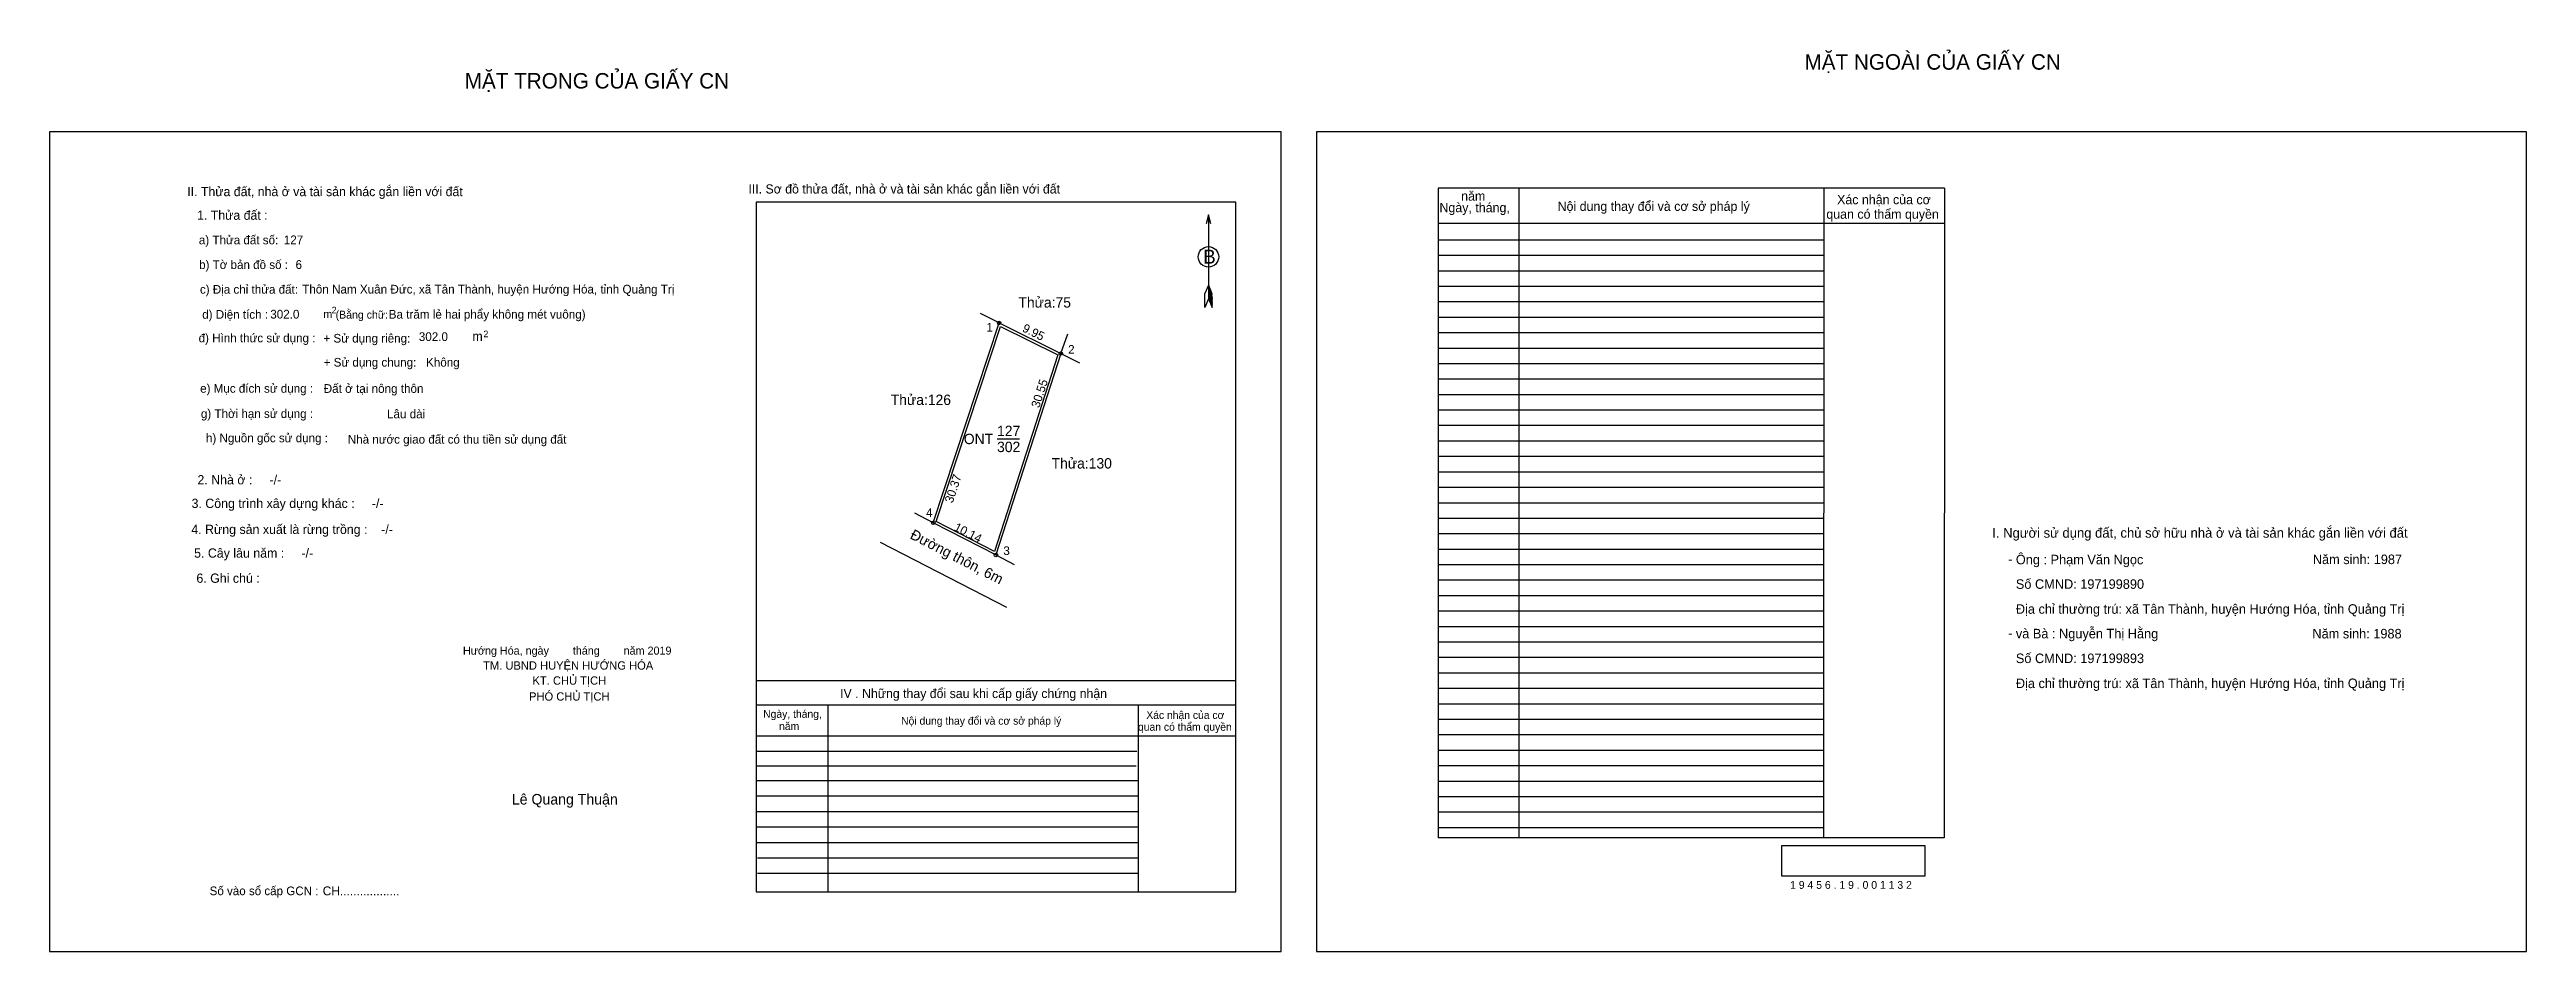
# Model space of a CAD drawing. Extents: x 539209 to 539566, y 1836908 to 1837039.
import ezdxf

# ---------------------------------------------------------------- set-up
doc = ezdxf.new("R2010")
doc.units = 0
for name, color, linetype in [('Default', 7, 'Continuous'), ('Level 1', 7, 'Continuous'), ('Level 10', 7, 'Continuous'), ('Level 11', 7, 'Continuous'), ('Level 13', 7, 'Continuous'), ('Level 27', 7, 'Continuous'), ('Level 35', 7, 'Continuous'), ('Level 36', 7, 'Continuous'), ('Level 40', 7, 'Continuous'), ('Level 49', 7, 'Continuous'), ('Level 5', 7, 'Continuous'), ('Level 52', 7, 'Continuous'), ('Level 55', 7, 'Continuous'), ('Level 6', 7, 'Continuous'), ('Level 7', 7, 'Continuous'), ('Level 8', 7, 'Continuous'), ('Level 9', 7, 'Continuous')]:
    doc.layers.add(name, color=color, linetype=linetype)

msp = doc.modelspace()

# ---------------------------------------------------------------- linework, layer by layer
at = {"layer": 'Level 1'}
for p, q in [((539208.97, 1837026.82), (539208.97, 1837026.82)), ((539391.82, 1837026.82), (539391.82, 1837026.82)), ((539376.24, 1837014.84), (539376.24, 1837002.69)), ((539376.24, 1837004.7), (539375.73, 1837003.46)), ((539376.24, 1837004.7), (539376.75, 1837003.46)), ((539376.24, 1837004.52), (539376.75, 1837003.28)), ((539376.24, 1837004.35), (539376.75, 1837003.1)), ((539376.24, 1837004.17), (539376.76, 1837002.92)), ((539376.24, 1837003.99), (539376.76, 1837002.74)), ((539376.24, 1837003.82), (539376.76, 1837002.56)), ((539375.7, 1837001.45), (539375.73, 1837003.46)), ((539376.24, 1837002.69), (539375.7, 1837001.45)), ((539376.24, 1837003.64), (539376.76, 1837002.38)), ((539376.24, 1837003.47), (539376.77, 1837002.2)), ((539376.24, 1837003.3), (539376.77, 1837002.02)), ((539376.24, 1837003.12), (539376.77, 1837001.84)), ((539376.24, 1837002.95), (539376.77, 1837001.66)), ((539376.24, 1837002.69), (539376.77, 1837001.45)), ((539376.77, 1837001.45), (539376.75, 1837003.46)), ((539386.73, 1836908.48), (539386.73, 1836908.48)), ((539566.47, 1836908.48), (539566.47, 1836908.48))]:
    msp.add_line(p, q, dxfattribs=at)
msp.add_lwpolyline([(539376.59, 1837013.55), (539376.24, 1837014.84), (539375.89, 1837013.55)], dxfattribs=at)
msp.add_circle((539376.24, 1837008.77), 1.48, dxfattribs=at)
at = {"layer": 'Level 10'}
msp.add_line((539354.93, 1836994.8), (539345.55, 1836965.73), dxfattribs=at)
for points in [[(539336.53, 1836970.37), (539346.02, 1836999.22), (539354.93, 1836994.8), (539345.55, 1836965.73)], [(539336.96, 1836970.54), (539346.23, 1836998.73), (539354.5, 1836994.62), (539345.34, 1836966.23)]]:
    msp.add_lwpolyline(points, close=True, dxfattribs=at)
at = {"layer": 'Level 11'}
for centre in [(539346.02, 1836999.22), (539354.93, 1836994.8), (539336.53, 1836970.37), (539336.53, 1836970.37), (539345.55, 1836965.73)]:
    msp.add_circle(centre, 0.25, dxfattribs=at)
at = {"layer": 'Level 27'}
for p, q in [((539346.02, 1836999.22), (539343.35, 1837000.59)), ((539354.93, 1836994.8), (539355.93, 1836997.63)), ((539354.93, 1836994.8), (539357.62, 1836993.48)), ((539336.53, 1836970.37), (539333.86, 1836971.74)), ((539345.55, 1836965.73), (539348.22, 1836964.36))]:
    msp.add_line(p, q, dxfattribs=at)
at = {"layer": 'Level 35'}
msp.add_line((539328.86, 1836967.56), (539347.1, 1836958.18), dxfattribs=at)
at = {"layer": 'Level 40'}
msp.add_lwpolyline([(539208.97, 1836908.48), (539386.73, 1836908.48), (539386.73, 1837026.82), (539208.97, 1837026.82)], close=True, dxfattribs=at)
at = {"layer": 'Level 52'}
for p, q in [((539482.47, 1837018.68), (539409.37, 1837018.68)), ((539409.37, 1837018.68), (539409.37, 1836924.88)), ((539421.02, 1837018.68), (539421.02, 1836924.88)), ((539465.04, 1837018.68), (539465.01, 1836924.88)), ((539482.47, 1837018.68), (539482.44, 1836924.88)), ((539482.47, 1837013.58), (539409.37, 1837013.58)), ((539465.04, 1837011.19), (539409.37, 1837011.19)), ((539465.04, 1837008.95), (539409.37, 1837008.95)), ((539465.04, 1837006.72), (539409.37, 1837006.72)), ((539465.04, 1837004.49), (539409.37, 1837004.49)), ((539465.04, 1837002.26), (539409.37, 1837002.26)), ((539465.04, 1837000.02), (539409.37, 1837000.02)), ((539465.04, 1836997.79), (539409.37, 1836997.79)), ((539465.03, 1836995.56), (539409.37, 1836995.56)), ((539465.03, 1836993.33), (539409.37, 1836993.33)), ((539465.03, 1836991.09), (539409.37, 1836991.09)), ((539465.03, 1836988.86), (539409.37, 1836988.86)), ((539465.03, 1836986.63), (539409.37, 1836986.63)), ((539465.03, 1836984.4), (539409.37, 1836984.4)), ((539465.03, 1836982.16), (539409.37, 1836982.16)), ((539465.03, 1836979.93), (539409.37, 1836979.93)), ((539465.03, 1836977.7), (539409.37, 1836977.7)), ((539465.03, 1836975.46), (539409.37, 1836975.46)), ((539465.03, 1836973.23), (539409.37, 1836973.23)), ((539465.03, 1836971), (539409.37, 1836971)), ((539465.03, 1836968.77), (539409.37, 1836968.77)), ((539465.02, 1836966.53), (539409.37, 1836966.53)), ((539465.02, 1836964.3), (539409.37, 1836964.3)), ((539465.02, 1836962.07), (539409.37, 1836962.07)), ((539465.02, 1836959.84), (539409.37, 1836959.84)), ((539465.02, 1836957.6), (539409.37, 1836957.6)), ((539465.02, 1836955.37), (539409.37, 1836955.37)), ((539465.02, 1836953.14), (539409.37, 1836953.14)), ((539465.02, 1836950.91), (539409.37, 1836950.91)), ((539465.02, 1836948.67), (539409.37, 1836948.67)), ((539465.02, 1836946.44), (539409.37, 1836946.44)), ((539465.02, 1836944.21), (539409.37, 1836944.21)), ((539465.02, 1836941.97), (539409.37, 1836941.97)), ((539465.01, 1836939.74), (539409.37, 1836939.74)), ((539465.01, 1836937.51), (539409.37, 1836937.51)), ((539465.01, 1836935.28), (539409.37, 1836935.28)), ((539465.01, 1836933.04), (539409.37, 1836933.04)), ((539465.01, 1836930.81), (539409.37, 1836930.81)), ((539465.01, 1836928.58), (539409.37, 1836928.58)), ((539465.01, 1836926.35), (539409.37, 1836926.35)), ((539482.44, 1836924.88), (539409.37, 1836924.88))]:
    msp.add_line(p, q, dxfattribs=at)
msp.add_lwpolyline([(539391.82, 1836908.48), (539566.47, 1836908.48), (539566.47, 1837026.82), (539391.82, 1837026.82)], close=True, dxfattribs=at)
at = {"layer": 'Level 6'}
msp.add_lwpolyline([(539459.01, 1836923.8), (539479.64, 1836923.8), (539479.64, 1836919.37), (539459.01, 1836919.37)], close=True, dxfattribs=at)
at = {"layer": 'Level 7'}
for p, q in [((539365.91, 1836937.36), (539310.96, 1836937.36)), ((539365.81, 1836935.24), (539310.96, 1836935.24)), ((539366.1, 1836933.12), (539310.96, 1836933.12)), ((539366.1, 1836930.89), (539310.96, 1836930.89)), ((539366.1, 1836928.66), (539310.96, 1836928.66)), ((539366.1, 1836926.43), (539310.96, 1836926.43)), ((539366.1, 1836924.19), (539310.96, 1836924.19)), ((539366.1, 1836921.96), (539311.14, 1836921.96)), ((539366.1, 1836919.73), (539311.14, 1836919.73))]:
    msp.add_line(p, q, dxfattribs=at)
at = {"layer": 'Level 8'}
for p, q in [((539380.17, 1837016.68), (539310.96, 1837016.68)), ((539310.96, 1837016.68), (539310.96, 1836917.1)), ((539380.17, 1836917.1), (539380.17, 1837016.68)), ((539380.17, 1836947.56), (539310.96, 1836947.56)), ((539380.17, 1836944.05), (539310.96, 1836944.05)), ((539321.29, 1836944.05), (539321.29, 1836917.1)), ((539366.1, 1836944.05), (539366.1, 1836917.1)), ((539380.17, 1836939.58), (539310.96, 1836939.58)), ((539310.96, 1836917.1), (539380.17, 1836917.1))]:
    msp.add_line(p, q, dxfattribs=at)
at = {"layer": 'Level 9'}
msp.add_line((539345.73, 1836982.48), (539348.96, 1836982.48), dxfattribs=at)

# ---------------------------------------------------------------- texts
at = {"layer": 'Default'}
for s, p in [('e) Mục đích sử dụng :', (539230.71, 1836989.15)), ('g) Thời hạn sử dụng :', (539230.82, 1836985.51)), ('h) Nguồn gốc sử dụng :', (539231.55, 1836982)), ('Nhà nước giao đất có thu tiền sử dụng đất', (539252.02, 1836981.8))]:
    msp.add_text(s, height=1.2525, dxfattribs=at).set_placement(p)
at = {"layer": 'Level 1'}
msp.add_text('B', height=2.01, dxfattribs=at).set_placement((539375.49, 1837007.79))
at = {"layer": 'Level 13'}
for s, p in [('ONT', (539340.93, 1836981.73)), ('127', (539345.73, 1836982.88)), ('302', (539345.73, 1836980.58))]:
    msp.add_text(s, height=1.5, dxfattribs=at).set_placement(p)
at = {"layer": 'Level 36'}
for s, p in [('Thửa:75', (539348.81, 1837001.44)), ('Thửa:126', (539330.38, 1836987.38)), ('Thửa:130', (539353.6, 1836978.21))]:
    msp.add_text(s, height=1.5, dxfattribs=at).set_placement(p)
at = {"layer": 'Level 49'}
for s, rotation, p in [('9.95', 333.6153, (539349.26, 1836998.06)), ('30.55', 72.1167, (539351.81, 1836986.87)), ('30.37', 71.7918, (539339.32, 1836973.14)), ('10.14', 332.7781, (539339.4, 1836969.34))]:
    msp.add_text(s, height=1.25, rotation=rotation, dxfattribs=at).set_placement(p)
at = {"layer": 'Level 5'}
msp.add_text('Đường thôn, 6m', height=1.5, rotation=332.7917, dxfattribs=at).set_placement((539333.05, 1836968.17))
at = {"layer": 'Level 52'}
for s, height, p in [('năm', 1.34, (539412.71, 1837016.88)), ('Ngày, tháng,', 1.3396, (539409.58, 1837015.21)), ('Nội dung thay đổi và cơ sở pháp lý', 1.3396, (539426.63, 1837015.4)), (' quan có thẩm quyền', 1.3396, (539464.92, 1837014.27)), ('Xác nhận của cơ', 1.3396, (539466.97, 1837016.36))]:
    msp.add_text(s, height=height, dxfattribs=at).set_placement(p)
at = {"layer": 'Level 55'}
for s, height, p in [('126', 0.055, (539345.96, 1836999.17)), ('126', 0.055, (539345.96, 1836999.17)), ('1', 0.2, (539345.96, 1836999.22)), ('75', 0.055, (539345.98, 1836999.17)), ('2', 0.2, (539354.86, 1836994.8)), ('130', 0.055, (539354.87, 1836994.75)), ('75', 0.055, (539354.89, 1836994.75)), ('4', 0.2, (539336.46, 1836970.37)), ('126', 0.055, (539336.47, 1836970.31)), ('126', 0.055, (539336.47, 1836970.31)), ('0', 0.055, (539336.51, 1836970.31)), ('0', 0.055, (539336.51, 1836970.31)), ('3', 0.2, (539345.49, 1836965.73)), ('130', 0.055, (539345.49, 1836965.68)), ('0', 0.055, (539345.53, 1836965.68)), ('0', 0.055, (539345.53, 1836965.68))]:
    msp.add_text(s, height=height, dxfattribs=at).set_placement(p)
at = {"layer": 'Level 6'}
for s, height, p in [('127', 1.257, (539242.78, 1837010.59)), ('6', 1.26, (539244.48, 1837007.02)), ('Thôn Nam Xuân Đức, xã Tân Thành, huyện Hướng Hóa, tỉnh Quảng Trị', 1.2592, (539245.44, 1837003.47)), ('302.0', 1.257, (539240.83, 1836999.86)), ('Ba trăm lẻ hai phẩy không mét vuông)', 1.2574, (539257.93, 1836999.85)), ('302.0', 1.257, (539262.27, 1836996.62)), ('Đất ở tại nông thôn', 1.2592, (539248.55, 1836989.13)), ('Lâu dài', 1.259, (539257.68, 1836985.46)), ('Ông : Phạm Văn Ngọc', 1.3753, (539492.77, 1836964.38)), ('Năm sinh: 1987', 1.3753, (539535.63, 1836964.41)), ('Số CMND: 197199890', 1.3753, (539492.77, 1836960.84)), ('Địa chỉ thường trú: xã Tân Thành, huyện Hướng Hóa, tỉnh Quảng Trị', 1.3753, (539492.77, 1836957.24)), ('và Bà : Nguyễn Thị Hằng', 1.3753, (539492.77, 1836953.69)), ('Năm sinh: 1988', 1.3753, (539535.57, 1836953.68)), ('Số CMND: 197199893', 1.3753, (539492.77, 1836950.12)), ('Địa chỉ thường trú: xã Tân Thành, huyện Hướng Hóa, tỉnh Quảng Trị', 1.3753, (539492.77, 1836946.51)), ('1 9 4 5 6 . 1 9 . 0 0 1 1 3 2', 1.1253, (539460.19, 1836917.53))]:
    msp.add_text(s, height=height, dxfattribs=at).set_placement(p)
at = {"layer": 'Level 7'}
for s, height, p in [('MẶT NGOÀI CỦA GIẤY CN', 2.2326, (539462.27, 1837035.79)), ('MẶT TRONG CỦA GIẤY CN', 2.2326, (539268.9, 1837033.07)), ('II. Thửa đất, nhà ở và tài sản khác gắn liền với đất', 1.3284, (539228.85, 1837017.53)), ('III. Sơ đồ thửa đất, nhà ở và tài sản khác gắn liền với đất', 1.3284, (539309.84, 1837017.91)), ('1. Thửa đất :', 1.3284, (539230.27, 1837014.12)), ('a) Thửa đất số:', 1.2525, (539230.53, 1837010.58)), ('b) Tờ bản đồ số :', 1.2525, (539230.56, 1837007.01)), ('c) Địa chỉ thửa đất:', 1.2525, (539230.68, 1837003.45)), ('d) Diện tích :', 1.2525, (539231.01, 1836999.83)), ('m', 1.14, (539248.5, 1836999.94)), ('2', 0.949, (539249.69, 1837000.61)), ('(Bằng chữ:', 1.139, (539250.26, 1836999.85)), ('đ) Hình thức sử dụng :', 1.2525, (539230.49, 1836996.43)), ('+ Sử dụng riêng:', 1.2525, (539248.51, 1836996.39)), ('m', 1.34, (539270, 1836996.64)), ('2', 0.949, (539271.6, 1836997.17)), ('+ Sử dụng chung:', 1.2525, (539248.54, 1836992.92)), ('Không', 1.253, (539263.32, 1836992.92)), ('2. Nhà ở :     -/-', 1.3359, (539230.32, 1836975.92)), ('3. Công trình xây dựng khác :     -/-', 1.3359, (539229.47, 1836972.51)), ('4. Rừng sản xuất là rừng trồng :    -/-', 1.3359, (539229.43, 1836968.76)), ('I. Người sử dụng đất, chủ sở hữu nhà ở và tài sản khác gắn liền với đất', 1.4065, (539489.37, 1836968.22)), ('5. Cây lâu năm :     -/-', 1.3359, (539229.84, 1836965.34)), ('-', 1.43, (539491.64, 1836964.42)), ('6. Ghi chú :', 1.3359, (539230.17, 1836961.71)), ('-', 1.43, (539491.66, 1836953.74)), ('Hướng Hóa, ngày        tháng        năm 2019', 1.1606, (539268.64, 1836951.34)), ('TM. UBND HUYỆN HƯỚNG HÓA', 1.2026, (539271.55, 1836949.17)), ('KT. CHỦ TỊCH', 1.2026, (539278.68, 1836947)), ('IV . Những thay đổi sau khi cấp giấy chứng nhận', 1.3284, (539323.08, 1836945.07)), ('PHÓ CHỦ TỊCH', 1.2026, (539278.18, 1836944.7)), ('Ngày, tháng,', 1.1163, (539311.97, 1836942.22)), ('Xác nhận của cơ', 1.1163, (539367.27, 1836942.06)), ('năm', 1.116, (539314.27, 1836940.45)), ('Nội dung thay đổi và cơ sở pháp lý', 1.1163, (539331.88, 1836941.23)), (' quan có thẩm quyền', 1.1163, (539365.66, 1836940.35)), ('Lê Quang Thuận', 1.5232, (539275.7, 1836929.7)), ('Số vào sổ cấp GCN :', 1.2502, (539232.08, 1836916.61)), ('CH..................', 1.286, (539248.4, 1836916.59))]:
    msp.add_text(s, height=height, dxfattribs=at).set_placement(p)
at = {"layer": 'Level 9'}
for s, p in [('1', (539344.19, 1836997.99)), ('2', (539355.99, 1836994.78)), ('4', (539335.49, 1836971.23)), ('3', (539346.64, 1836965.72))]:
    msp.add_text(s, height=1.25, dxfattribs=at).set_placement(p)

doc.saveas('drawing.dxf')
